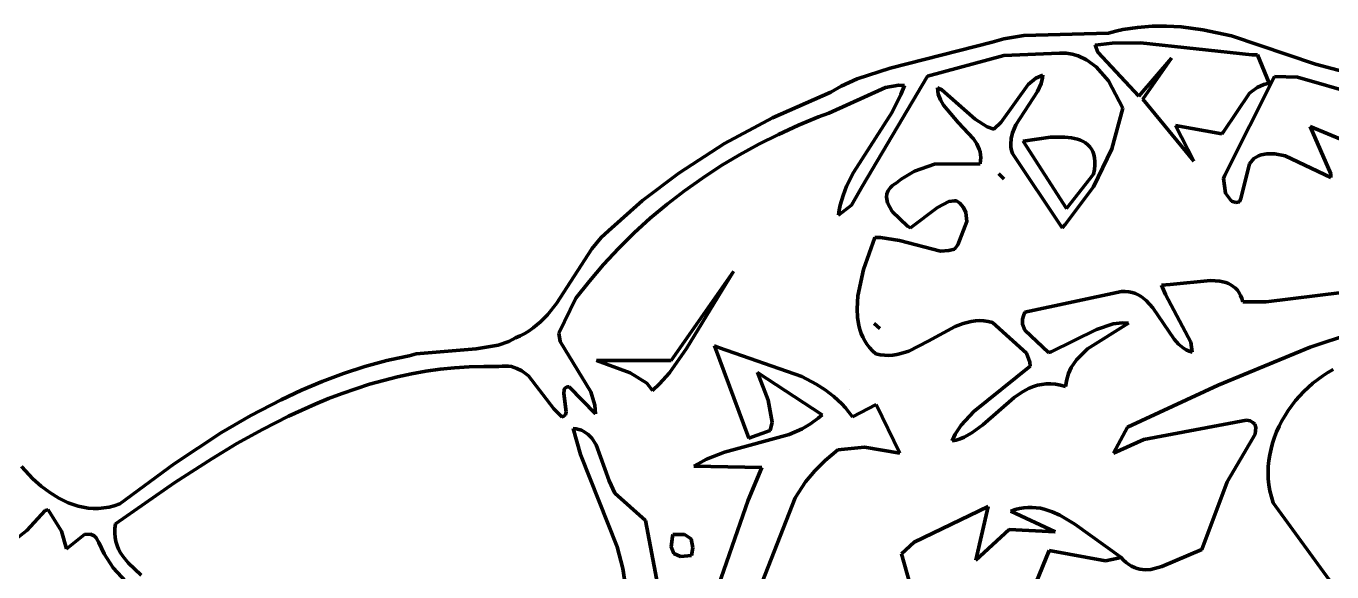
# Model space of a CAD drawing. Header units: millimetres. Extents: x 0 to 10.4, y 0 to 8.2.
# Drawn here: x 3.474 to 4.929, y 5.913 to 6.522 of the extents above; entities that cross this region are included whole.
import ezdxf

# ---------------------------------------------------------------- set-up
doc = ezdxf.new("R2010")
doc.units = ezdxf.units.MM
for name, color, linetype, lineweight in [('color#000000ff', 7, 'CONTINUOUS', 100), ('color#929292ff', 7, 'CONTINUOUS', 100), ('color#ffffffff', 7, 'CONTINUOUS', 100)]:
    doc.layers.add(name, color=color, linetype=linetype, lineweight=lineweight)

msp = doc.modelspace()

# ---------------------------------------------------------------- linework, layer by layer
at = {"layer": 'color#000000ff'}
for p, q in [((4.7046, 6.5191), (4.7127, 6.5202)), ((4.7127, 6.5202), (4.729, 6.5215)), ((4.729, 6.5215), (4.7452, 6.5217)), ((4.7452, 6.5217), (4.7614, 6.5207)), ((4.7614, 6.5207), (4.7856, 6.5176)), ((4.5509, 6.5036), (4.5639, 6.5076)), ((4.5639, 6.5076), (4.586, 6.5111)), ((4.586, 6.5111), (4.6804, 6.5137)), ((4.6804, 6.5137), (4.6885, 6.5159)), ((4.6885, 6.5159), (4.6966, 6.5177)), ((4.6966, 6.5177), (4.7046, 6.5191)), ((4.7856, 6.5176), (4.8177, 6.5107)), ((4.8177, 6.5107), (4.9111, 6.4794)), ((4.4373, 6.4748), (4.5509, 6.5036)), ((4.626, 6.4914), (4.5637, 6.4889)), ((4.6332, 6.4914), (4.626, 6.4914)), ((4.6401, 6.4904), (4.6332, 6.4914)), ((4.6847, 6.5027), (4.6658, 6.5003)), ((4.6658, 6.5003), (4.6685, 6.4926)), ((4.6685, 6.4926), (4.7143, 6.4434)), ((4.716, 6.5031), (4.6847, 6.5027)), ((4.8404, 6.4897), (4.716, 6.5031)), ((4.5637, 6.4889), (4.4786, 6.466)), ((4.6466, 6.4885), (4.6401, 6.4904)), ((4.6558, 6.4842), (4.6466, 6.4885)), ((4.6668, 6.4762), (4.6558, 6.4842)), ((4.7143, 6.4434), (4.7506, 6.4859)), ((4.7506, 6.4859), (4.7187, 6.4402)), ((4.8467, 6.4895), (4.8404, 6.4897)), ((4.8594, 6.458), (4.8467, 6.4895)), ((4.9111, 6.4794), (4.9658, 6.4647)), ((4.3825, 6.4546), (4.4003, 6.4627)), ((4.4003, 6.4627), (4.4373, 6.4748)), ((4.4786, 6.466), (4.406, 6.3428)), ((4.5909, 6.4567), (4.5995, 6.4635)), ((4.5995, 6.4635), (4.6072, 6.4671)), ((4.6068, 6.4639), (4.6053, 6.4576)), ((4.6072, 6.4671), (4.6068, 6.4639)), ((4.6806, 6.4606), (4.6668, 6.4762)), ((4.8655, 6.4656), (4.8101, 6.3555)), ((4.8912, 6.4649), (4.8655, 6.4656)), ((4.9584, 6.4455), (4.8912, 6.4649)), ((4.3061, 6.4195), (4.371, 6.4482)), ((4.4318, 6.4533), (4.3688, 6.4247)), ((4.371, 6.4482), (4.3825, 6.4546)), ((4.4468, 6.4557), (4.4318, 6.4533)), ((4.453, 6.4555), (4.4468, 6.4557)), ((4.4492, 6.4453), (4.453, 6.4555)), ((4.4901, 6.4492), (4.4898, 6.4527)), ((4.4898, 6.4527), (4.4947, 6.4505)), ((4.4908, 6.4458), (4.4901, 6.4492)), ((4.4947, 6.4505), (4.5318, 6.4178)), ((4.5609, 6.4146), (4.5909, 6.4567)), ((4.6015, 6.4486), (4.5772, 6.4115)), ((4.6053, 6.4576), (4.6015, 6.4486)), ((4.6965, 6.4303), (4.6806, 6.4606)), ((4.8377, 6.4469), (4.8461, 6.4533)), ((4.8461, 6.4533), (4.8536, 6.4566)), ((4.8536, 6.4566), (4.8594, 6.458)), ((4.4393, 6.4256), (4.4492, 6.4453)), ((4.4931, 6.4394), (4.4908, 6.4458)), ((4.4964, 6.4334), (4.4931, 6.4394)), ((4.513, 6.4143), (4.4964, 6.4334)), ((4.7187, 6.4402), (4.7756, 6.3711)), ((4.8086, 6.4038), (4.8377, 6.4469)), ((4.2526, 6.3906), (4.3061, 6.4195)), ((4.3574, 6.4204), (4.3348, 6.4111)), ((4.3688, 6.4247), (4.3574, 6.4204)), ((4.3961, 6.3583), (4.4393, 6.4256)), ((4.6841, 6.3848), (4.6965, 6.4303)), ((4.3348, 6.4111), (4.3125, 6.401)), ((4.5301, 6.3959), (4.513, 6.4143)), ((4.5318, 6.4178), (4.5451, 6.4093)), ((4.5451, 6.4093), (4.5527, 6.4069)), ((4.5527, 6.4069), (4.5609, 6.4146)), ((4.5772, 6.4115), (4.5734, 6.4026)), ((4.7756, 6.3711), (4.7552, 6.4108)), ((4.7552, 6.4108), (4.8069, 6.4017)), ((4.8069, 6.4017), (4.8086, 6.4038)), ((4.9281, 6.357), (4.9053, 6.4098)), ((4.9053, 6.4098), (4.9448, 6.3932)), ((4.2015, 6.3577), (4.2526, 6.3906)), ((4.2907, 6.39), (4.2692, 6.3783)), ((4.3125, 6.401), (4.2907, 6.39)), ((4.5337, 6.3903), (4.5301, 6.3959)), ((4.5364, 6.3845), (4.5337, 6.3903)), ((4.5719, 6.3964), (4.5715, 6.3899)), ((4.5715, 6.3899), (4.5718, 6.3866)), ((4.5734, 6.4026), (4.5719, 6.3964)), ((4.5854, 6.3934), (4.6159, 6.3977)), ((4.6336, 6.3185), (4.5854, 6.3934)), ((4.6159, 6.3977), (4.6318, 6.398)), ((4.6318, 6.398), (4.6393, 6.3972)), ((4.6393, 6.3972), (4.6461, 6.3956)), ((4.6461, 6.3956), (4.6493, 6.3944)), ((4.6493, 6.3944), (4.6523, 6.393)), ((4.6523, 6.393), (4.655, 6.3914)), ((4.655, 6.3914), (4.6574, 6.3894)), ((4.6574, 6.3894), (4.6596, 6.3872)), ((4.2692, 6.3783), (4.2483, 6.3657)), ((4.5373, 6.3814), (4.5364, 6.3845)), ((4.5379, 6.3783), (4.5373, 6.3814)), ((4.5381, 6.375), (4.5379, 6.3783)), ((4.5379, 6.3717), (4.5381, 6.375)), ((4.5718, 6.3866), (4.5724, 6.3831)), ((4.5724, 6.3831), (4.5734, 6.3796)), ((4.5734, 6.3796), (4.6287, 6.2966)), ((4.6596, 6.3872), (4.6615, 6.3846)), ((4.6615, 6.3846), (4.663, 6.3817)), ((4.663, 6.3817), (4.6642, 6.3785)), ((4.6636, 6.3425), (4.6841, 6.3848)), ((4.6642, 6.3785), (4.665, 6.3749)), ((4.665, 6.3749), (4.6654, 6.3709)), ((4.8424, 6.3739), (4.8477, 6.3772)), ((4.8477, 6.3772), (4.8508, 6.3781)), ((4.8508, 6.3781), (4.857, 6.3792)), ((4.857, 6.3792), (4.8659, 6.3793)), ((4.8659, 6.3793), (4.8773, 6.3769)), ((4.8773, 6.3769), (4.9282, 6.3527)), ((4.2483, 6.3657), (4.2278, 6.3523)), ((4.4494, 6.351), (4.4644, 6.3601)), ((4.4644, 6.3601), (4.4866, 6.3676)), ((4.4866, 6.3676), (4.5374, 6.3682)), ((4.5374, 6.3682), (4.5379, 6.3717)), ((4.6649, 6.3617), (4.6639, 6.3565)), ((4.6653, 6.3665), (4.6649, 6.3617)), ((4.6654, 6.3709), (4.6653, 6.3665)), ((4.8281, 6.3293), (4.8375, 6.3681)), ((4.8375, 6.3681), (4.8424, 6.3739)), ((4.1612, 6.3271), (4.2015, 6.3577)), ((4.2278, 6.3523), (4.2079, 6.3381)), ((4.3886, 6.3432), (4.3961, 6.3583)), ((4.4414, 6.345), (4.4437, 6.3464)), ((4.4437, 6.3464), (4.4494, 6.351)), ((4.5582, 6.3571), (4.564, 6.3515)), ((4.564, 6.3515), (4.5582, 6.3571)), ((4.6639, 6.3565), (4.6336, 6.3185)), ((4.8101, 6.3555), (4.8087, 6.3519)), ((4.8087, 6.3519), (4.8107, 6.3354)), ((4.9282, 6.3527), (4.9281, 6.357)), ((4.2079, 6.3381), (4.1885, 6.3231)), ((4.3815, 6.3219), (4.3846, 6.3327)), ((4.3846, 6.3327), (4.3886, 6.3432)), ((4.406, 6.3428), (4.394, 6.3221)), ((4.4332, 6.3308), (4.4336, 6.3347)), ((4.4342, 6.3248), (4.4332, 6.3308)), ((4.4336, 6.3347), (4.435, 6.3384)), ((4.435, 6.3384), (4.4376, 6.3419)), ((4.4376, 6.3419), (4.4393, 6.3435)), ((4.4393, 6.3435), (4.4414, 6.345)), ((4.6323, 6.3005), (4.6636, 6.3425)), ((4.8107, 6.3354), (4.8177, 6.3264)), ((4.1231, 6.2936), (4.1612, 6.3271)), ((4.1885, 6.3231), (4.1698, 6.3074)), ((4.394, 6.3221), (4.3795, 6.3108)), ((4.3795, 6.3108), (4.3804, 6.3164)), ((4.3804, 6.3164), (4.3815, 6.3219)), ((4.4394, 6.3148), (4.4342, 6.3248)), ((4.4899, 6.3194), (4.4599, 6.2969)), ((4.5025, 6.3261), (4.4899, 6.3194)), ((4.5087, 6.327), (4.5025, 6.3261)), ((4.5109, 6.3269), (4.5087, 6.327)), ((4.5147, 6.3242), (4.5109, 6.3269)), ((4.5189, 6.3194), (4.5147, 6.3242)), ((4.5214, 6.3139), (4.5189, 6.3194)), ((4.8177, 6.3264), (4.8225, 6.325)), ((4.8225, 6.325), (4.8266, 6.3258)), ((4.8266, 6.3258), (4.8281, 6.3293)), ((4.1698, 6.3074), (4.1518, 6.291)), ((4.4564, 6.2988), (4.4394, 6.3148)), ((4.5125, 6.2778), (4.5224, 6.3039)), ((4.5224, 6.3039), (4.5214, 6.3139)), ((4.1152, 6.2859), (4.1231, 6.2936)), ((4.1518, 6.291), (4.1344, 6.2738)), ((4.4599, 6.2969), (4.4564, 6.2988)), ((4.6287, 6.2966), (4.6323, 6.3005)), ((4.0653, 6.2125), (4.1047, 6.2732)), ((4.1047, 6.2732), (4.1152, 6.2859)), ((4.1344, 6.2738), (4.1177, 6.256)), ((4.4074, 6.2502), (4.4201, 6.2858)), ((4.4201, 6.2858), (4.4262, 6.2861)), ((4.4262, 6.2861), (4.4474, 6.2825)), ((4.4474, 6.2825), (4.4933, 6.2709)), ((4.5027, 6.2714), (4.5089, 6.2729)), ((4.5089, 6.2729), (4.5125, 6.2778)), ((4.4933, 6.2709), (4.5027, 6.2714)), ((4.1177, 6.256), (4.1019, 6.2374)), ((4.1932, 6.1488), (4.2625, 6.2482)), ((4.2625, 6.2482), (4.2101, 6.1622)), ((4.4011, 6.2209), (4.4074, 6.2502)), ((4.1019, 6.2374), (4.0868, 6.2182)), ((4.7492, 6.2335), (4.7396, 6.233)), ((4.7396, 6.233), (4.744, 6.2226)), ((4.7941, 6.2381), (4.7492, 6.2335)), ((4.8047, 6.2373), (4.7941, 6.2381)), ((4.8112, 6.2357), (4.8047, 6.2373)), ((4.8142, 6.2346), (4.8112, 6.2357)), ((4.817, 6.2332), (4.8142, 6.2346)), ((4.8196, 6.2315), (4.817, 6.2332)), ((4.822, 6.2294), (4.8196, 6.2315)), ((4.8242, 6.2271), (4.822, 6.2294)), ((4.0868, 6.2182), (4.0677, 6.1794)), ((4.4002, 6.2064), (4.4011, 6.2209)), ((4.695, 6.2256), (4.5874, 6.2026)), ((4.6992, 6.2256), (4.695, 6.2256)), ((4.7032, 6.2253), (4.6992, 6.2256)), ((4.7069, 6.2245), (4.7032, 6.2253)), ((4.7104, 6.2234), (4.7069, 6.2245)), ((4.7137, 6.2219), (4.7104, 6.2234)), ((4.7168, 6.2201), (4.7137, 6.2219)), ((4.7224, 6.2158), (4.7168, 6.2201)), ((4.7298, 6.2077), (4.7224, 6.2158)), ((4.744, 6.2226), (4.7722, 6.1693)), ((4.8261, 6.2244), (4.8242, 6.2271)), ((4.8277, 6.2214), (4.8261, 6.2244)), ((4.8291, 6.2179), (4.8277, 6.2214)), ((4.8302, 6.2141), (4.8291, 6.2179)), ((4.9407, 6.2246), (4.8562, 6.2143)), ((4.0551, 6.1998), (4.0653, 6.2125)), ((4.4007, 6.1969), (4.4002, 6.2064)), ((4.5874, 6.2026), (4.5856, 6.1988)), ((4.7535, 6.1726), (4.7298, 6.2077)), ((4.8562, 6.2143), (4.8302, 6.2141)), ((4.0391, 6.1852), (4.0475, 6.1921)), ((4.0475, 6.1921), (4.0551, 6.1998)), ((4.4022, 6.1878), (4.4007, 6.1969)), ((4.4034, 6.1834), (4.4022, 6.1878)), ((4.4194, 6.19), (4.4257, 6.1845)), ((4.4257, 6.1845), (4.4194, 6.19)), ((4.5097, 6.1867), (4.4796, 6.1703)), ((4.5185, 6.1901), (4.5097, 6.1867)), ((4.523, 6.1914), (4.5185, 6.1901)), ((4.5275, 6.1924), (4.523, 6.1914)), ((4.5321, 6.193), (4.5275, 6.1924)), ((4.5367, 6.1933), (4.5321, 6.193)), ((4.5415, 6.1931), (4.5367, 6.1933)), ((4.5463, 6.1925), (4.5415, 6.1931)), ((4.5512, 6.1914), (4.5463, 6.1925)), ((4.589, 6.1572), (4.5512, 6.1914)), ((4.5856, 6.1988), (4.5847, 6.195)), ((4.5847, 6.195), (4.5848, 6.1895)), ((4.5848, 6.1895), (4.5873, 6.1825)), ((4.7026, 6.1903), (4.6571, 6.1617)), ((4.667, 6.1834), (4.6857, 6.1896)), ((4.6857, 6.1896), (4.6957, 6.1907)), ((4.6957, 6.1907), (4.7026, 6.1903)), ((4.012, 6.1702), (4.0195, 6.1742)), ((4.0195, 6.1742), (4.0248, 6.1765)), ((4.0248, 6.1765), (4.0298, 6.1791)), ((4.0298, 6.1791), (4.0346, 6.182)), ((4.0346, 6.182), (4.0391, 6.1852)), ((4.0677, 6.1794), (4.0692, 6.1702)), ((4.4049, 6.1791), (4.4034, 6.1834)), ((4.4067, 6.1749), (4.4049, 6.1791)), ((4.4088, 6.1709), (4.4067, 6.1749)), ((4.4113, 6.167), (4.4088, 6.1709)), ((4.5873, 6.1825), (4.6136, 6.1579)), ((4.6167, 6.1586), (4.667, 6.1834)), ((4.7584, 6.1672), (4.7535, 6.1726)), ((4.9054, 6.1638), (4.9523, 6.1792)), ((3.9009, 6.1541), (3.909, 6.1564)), ((3.909, 6.1564), (3.9758, 6.1618)), ((3.9758, 6.1618), (4.0003, 6.166)), ((4.0003, 6.166), (4.012, 6.1702)), ((4.0692, 6.1702), (4.1035, 6.114)), ((4.2101, 6.1622), (4.1912, 6.1351)), ((4.4142, 6.1632), (4.4113, 6.167)), ((4.4174, 6.1597), (4.4142, 6.1632)), ((4.4211, 6.1563), (4.4174, 6.1597)), ((4.4259, 6.1553), (4.4211, 6.1563)), ((4.4491, 6.1565), (4.4446, 6.1555)), ((4.458, 6.1594), (4.4491, 6.1565)), ((4.4796, 6.1703), (4.458, 6.1594)), ((4.5927, 6.1469), (4.589, 6.1572)), ((4.6136, 6.1579), (4.6167, 6.1586)), ((4.6571, 6.1617), (4.6448, 6.1495)), ((4.764, 6.1627), (4.7584, 6.1672)), ((4.767, 6.1608), (4.764, 6.1627)), ((4.7702, 6.1593), (4.767, 6.1608)), ((4.7737, 6.158), (4.7702, 6.1593)), ((4.7722, 6.1693), (4.7737, 6.158)), ((4.8026, 6.1214), (4.9054, 6.1638)), ((3.8277, 6.1343), (3.8517, 6.142)), ((3.8517, 6.142), (3.8761, 6.1487)), ((3.8761, 6.1487), (3.8884, 6.1515)), ((3.8884, 6.1515), (3.9009, 6.1541)), ((3.968, 6.1419), (3.9517, 6.1408)), ((3.9844, 6.1423), (3.968, 6.1419)), ((4.0009, 6.1421), (3.9844, 6.1423)), ((4.0047, 6.1426), (4.0009, 6.1421)), ((4.0083, 6.1427), (4.0047, 6.1426)), ((4.0117, 6.1425), (4.0083, 6.1427)), ((4.015, 6.142), (4.0117, 6.1425)), ((4.021, 6.1401), (4.015, 6.142)), ((4.1474, 6.1352), (4.1098, 6.1488)), ((4.1098, 6.1488), (4.1932, 6.1488)), ((4.4307, 6.1547), (4.4259, 6.1553)), ((4.4354, 6.1545), (4.4307, 6.1547)), ((4.44, 6.1548), (4.4354, 6.1545)), ((4.4446, 6.1555), (4.44, 6.1548)), ((4.5304, 6.0921), (4.5932, 6.1424)), ((4.5932, 6.1424), (4.5927, 6.1469)), ((4.6448, 6.1495), (4.639, 6.1409)), ((3.8042, 6.1255), (3.8277, 6.1343)), ((3.8879, 6.1306), (3.8723, 6.1267)), ((3.9036, 6.134), (3.8879, 6.1306)), ((3.9195, 6.1368), (3.9036, 6.134)), ((3.9355, 6.1391), (3.9195, 6.1368)), ((3.9517, 6.1408), (3.9355, 6.1391)), ((4.0265, 6.1373), (4.021, 6.1401)), ((4.0339, 6.1316), (4.0265, 6.1373)), ((4.0623, 6.0949), (4.0339, 6.1316)), ((4.166, 6.1235), (4.1474, 6.1352)), ((4.1912, 6.1351), (4.1802, 6.123)), ((4.6339, 6.1276), (4.6325, 6.1199)), ((4.636, 6.1345), (4.6339, 6.1276)), ((4.639, 6.1409), (4.636, 6.1345)), ((4.9137, 6.1277), (4.9083, 6.1235)), ((4.9192, 6.1317), (4.9137, 6.1277)), ((4.9249, 6.1355), (4.9192, 6.1317)), ((4.9307, 6.139), (4.9249, 6.1355)), ((3.7582, 6.105), (3.781, 6.1157)), ((3.781, 6.1157), (3.8042, 6.1255)), ((3.8415, 6.1174), (3.8262, 6.1121)), ((3.8568, 6.1223), (3.8415, 6.1174)), ((3.8723, 6.1267), (3.8568, 6.1223)), ((4.0737, 6.116), (4.0733, 6.1121)), ((4.0747, 6.1179), (4.0737, 6.116)), ((4.0765, 6.1191), (4.0747, 6.1179)), ((4.0777, 6.1195), (4.0765, 6.1191)), ((4.0792, 6.1196), (4.0777, 6.1195)), ((4.1087, 6.0895), (4.0792, 6.1196)), ((4.1035, 6.114), (4.1079, 6.0991)), ((4.1722, 6.1155), (4.166, 6.1235)), ((4.1802, 6.123), (4.1722, 6.1155)), ((4.5836, 6.1133), (4.5754, 6.1076)), ((4.5879, 6.1157), (4.5836, 6.1133)), ((4.5922, 6.1179), (4.5879, 6.1157)), ((4.5967, 6.1197), (4.5922, 6.1179)), ((4.6013, 6.1212), (4.5967, 6.1197)), ((4.6061, 6.1222), (4.6013, 6.1212)), ((4.611, 6.1228), (4.6061, 6.1222)), ((4.6161, 6.1229), (4.611, 6.1228)), ((4.6214, 6.1225), (4.6161, 6.1229)), ((4.6269, 6.1215), (4.6214, 6.1225)), ((4.6325, 6.1199), (4.6269, 6.1215)), ((4.7015, 6.0747), (4.8026, 6.1214)), ((4.8982, 6.1142), (4.8935, 6.1092)), ((4.9032, 6.1189), (4.8982, 6.1142)), ((4.9083, 6.1235), (4.9032, 6.1189)), ((3.7247, 6.0876), (3.7582, 6.105)), ((3.7962, 6.1002), (3.7814, 6.0936)), ((3.8112, 6.1063), (3.7962, 6.1002)), ((3.8262, 6.1121), (3.8112, 6.1063)), ((4.0733, 6.1121), (4.0761, 6.0915)), ((4.1079, 6.0991), (4.1087, 6.0895)), ((4.5754, 6.1076), (4.5403, 6.0771)), ((4.8848, 6.0987), (4.8808, 6.0931)), ((4.889, 6.1041), (4.8848, 6.0987)), ((4.8935, 6.1092), (4.889, 6.1041)), ((3.692, 6.0685), (3.7247, 6.0876)), ((3.7667, 6.0868), (3.7521, 6.0795)), ((3.7814, 6.0936), (3.7667, 6.0868)), ((4.0711, 6.0859), (4.0623, 6.0949)), ((4.0735, 6.0867), (4.0711, 6.0859)), ((4.0751, 6.0882), (4.0735, 6.0867)), ((4.0761, 6.0915), (4.0751, 6.0882)), ((4.5164, 6.0769), (4.5304, 6.0921)), ((4.8772, 6.0874), (4.8738, 6.0816)), ((4.8808, 6.0931), (4.8772, 6.0874)), ((3.7376, 6.072), (3.7091, 6.0562)), ((3.7521, 6.0795), (3.7376, 6.072)), ((4.5097, 6.0666), (4.5164, 6.0769)), ((4.5403, 6.0771), (4.5282, 6.0682)), ((4.686, 6.0457), (4.7015, 6.0747)), ((4.8344, 6.0825), (4.72, 6.0608)), ((4.8384, 6.0814), (4.8344, 6.0825)), ((4.8414, 6.0799), (4.8384, 6.0814)), ((4.8434, 6.0778), (4.8414, 6.0799)), ((4.8448, 6.0742), (4.8434, 6.0778)), ((4.8439, 6.0667), (4.8448, 6.0742)), ((4.8679, 6.0694), (4.8654, 6.0632)), ((4.8707, 6.0756), (4.8679, 6.0694)), ((4.8738, 6.0816), (4.8707, 6.0756)), ((3.6392, 6.0338), (3.692, 6.0685)), ((3.7091, 6.0562), (3.6811, 6.0394)), ((4.5061, 6.0591), (4.5097, 6.0666)), ((4.5108, 6.0602), (4.5061, 6.0591)), ((4.5153, 6.0617), (4.5108, 6.0602)), ((4.5197, 6.0635), (4.5153, 6.0617)), ((4.5282, 6.0682), (4.5197, 6.0635)), ((4.72, 6.0608), (4.686, 6.0457)), ((4.8314, 6.045), (4.8439, 6.0667)), ((4.8633, 6.0568), (4.8616, 6.0503)), ((4.8654, 6.0632), (4.8633, 6.0568)), ((4.8128, 6.0137), (4.8314, 6.045)), ((4.8602, 6.0438), (4.8592, 6.0372)), ((4.8616, 6.0503), (4.8602, 6.0438)), ((3.469, 6.0305), (3.4815, 6.017)), ((3.5784, 5.989), (3.6392, 6.0338)), ((3.6811, 6.0394), (3.6399, 6.0128)), ((4.8586, 6.0305), (4.8584, 6.0238)), ((4.8592, 6.0372), (4.8586, 6.0305)), ((3.4815, 6.017), (3.4907, 6.0088)), ((3.6399, 6.0128), (3.5737, 5.9666)), ((4.7845, 5.9383), (4.8128, 6.0137)), ((4.8584, 6.0238), (4.8586, 6.017)), ((4.8586, 6.017), (4.8593, 6.0103)), ((3.4907, 6.0088), (3.5004, 6.0015)), ((3.5004, 6.0015), (3.5105, 5.9953)), ((4.8593, 6.0103), (4.8604, 6.0035)), ((4.8604, 6.0035), (4.862, 5.9967)), ((4.862, 5.9967), (4.864, 5.99)), ((3.4985, 5.9825), (3.4952, 5.9815)), ((3.5135, 5.9587), (3.4985, 5.9825)), ((3.5105, 5.9953), (3.5158, 5.9926)), ((3.5158, 5.9926), (3.5211, 5.9902)), ((3.5211, 5.9902), (3.5265, 5.9882)), ((3.5265, 5.9882), (3.532, 5.9865)), ((3.532, 5.9865), (3.5376, 5.9853)), ((3.5376, 5.9853), (3.5433, 5.9844)), ((3.5433, 5.9844), (3.549, 5.984)), ((3.549, 5.984), (3.5548, 5.984)), ((3.5548, 5.984), (3.5606, 5.9845)), ((3.5606, 5.9845), (3.5665, 5.9855)), ((3.5665, 5.9855), (3.5724, 5.9869)), ((3.5724, 5.9869), (3.5784, 5.989)), ((4.864, 5.99), (4.9327, 5.8959)), ((3.4952, 5.9815), (3.4748, 5.9594)), ((3.4748, 5.9594), (3.4631, 5.9502)), ((3.5192, 5.939), (3.5135, 5.9587)), ((3.5392, 5.9548), (3.5192, 5.939)), ((3.546, 5.9552), (3.5392, 5.9548)), ((3.5498, 5.9534), (3.546, 5.9552)), ((3.5521, 5.9511), (3.5498, 5.9534)), ((3.573, 5.9614), (3.5728, 5.9564)), ((3.5728, 5.9564), (3.5732, 5.9516)), ((3.5737, 5.9666), (3.573, 5.9614)), ((3.5541, 5.9479), (3.5521, 5.9511)), ((3.555, 5.946), (3.5541, 5.9479)), ((3.5611, 5.9332), (3.555, 5.946)), ((3.5732, 5.9516), (3.5741, 5.947)), ((3.5741, 5.947), (3.5754, 5.9427)), ((3.5754, 5.9427), (3.5772, 5.9385)), ((3.5772, 5.9385), (3.5794, 5.9345)), ((4.7399, 5.919), (4.7845, 5.9383)), ((3.5712, 5.9178), (3.5611, 5.9332)), ((3.5794, 5.9345), (3.582, 5.9306)), ((3.582, 5.9306), (3.588, 5.9233)), ((4.5921, 5.8824), (4.6143, 5.9369)), ((4.6143, 5.9369), (4.6772, 5.9255)), ((4.6772, 5.9255), (4.6914, 5.9284)), ((4.6914, 5.9284), (4.6942, 5.9295)), ((4.6942, 5.9295), (4.6972, 5.9264)), ((4.6972, 5.9264), (4.7002, 5.9238)), ((4.7002, 5.9238), (4.7032, 5.9215)), ((3.5897, 5.8975), (3.5712, 5.9178)), ((3.588, 5.9233), (3.6025, 5.9096)), ((4.7032, 5.9215), (4.7062, 5.9197)), ((4.7062, 5.9197), (4.7093, 5.9182)), ((4.7093, 5.9182), (4.7123, 5.9171)), ((4.7123, 5.9171), (4.7153, 5.9163)), ((4.7153, 5.9163), (4.7214, 5.9156)), ((4.7214, 5.9156), (4.7276, 5.9159)), ((4.7276, 5.9159), (4.7399, 5.919))]:
    msp.add_line(p, q, dxfattribs=at)
at = {"layer": 'color#929292ff'}
for p, q in [((4.5582, 6.3571), (4.564, 6.3515)), ((4.564, 6.3515), (4.5582, 6.3571)), ((4.4194, 6.19), (4.4257, 6.1845)), ((4.4257, 6.1845), (4.4194, 6.19)), ((4.2412, 6.1651), (4.2468, 6.163)), ((4.2797, 6.0622), (4.2412, 6.1651)), ((4.2468, 6.163), (4.3387, 6.1309)), ((4.3612, 6.0883), (4.2894, 6.1354)), ((4.2894, 6.1354), (4.3011, 6.1048)), ((4.3387, 6.1309), (4.3546, 6.1225)), ((4.3546, 6.1225), (4.3647, 6.116)), ((4.3647, 6.116), (4.3742, 6.1087)), ((4.3922, 6.116), (4.3922, 6.116)), ((4.3011, 6.1048), (4.3056, 6.0801)), ((4.3742, 6.1087), (4.3831, 6.1004)), ((4.3831, 6.1004), (4.3872, 6.0959)), ((4.395, 6.086), (4.4215, 6.0998)), ((4.4215, 6.0998), (4.4479, 6.0454)), ((4.3483, 6.0782), (4.357, 6.0847)), ((4.357, 6.0847), (4.3612, 6.0883)), ((4.3872, 6.0959), (4.3912, 6.0911)), ((4.3912, 6.0911), (4.395, 6.086)), ((4.0921, 6.0439), (4.0839, 6.0732)), ((4.0839, 6.0732), (4.0872, 6.0728)), ((4.0872, 6.0728), (4.0903, 6.072)), ((4.0903, 6.072), (4.0932, 6.071)), ((4.0932, 6.071), (4.0958, 6.0697)), ((4.0958, 6.0697), (4.1006, 6.0664)), ((4.3035, 6.0709), (4.2797, 6.0622)), ((4.3056, 6.0801), (4.3035, 6.0709)), ((4.3246, 6.0663), (4.3391, 6.0728)), ((4.3391, 6.0728), (4.3483, 6.0782)), ((4.1006, 6.0664), (4.1046, 6.0623)), ((4.1046, 6.0623), (4.1096, 6.0548)), ((4.1096, 6.0548), (4.1239, 6.0147)), ((4.2525, 6.0465), (4.3246, 6.0663)), ((4.133, 5.941), (4.0921, 6.0439)), ((4.2326, 6.0388), (4.2525, 6.0465)), ((4.3788, 6.0493), (4.3647, 6.0373)), ((4.4087, 6.0522), (4.3788, 6.0493)), ((4.4479, 6.0454), (4.4087, 6.0522)), ((4.2184, 6.0309), (4.223, 6.0338)), ((4.294, 6.0296), (4.2184, 6.0309)), ((4.223, 6.0338), (4.2326, 6.0388)), ((4.2788, 5.9931), (4.294, 6.0296)), ((4.3531, 6.0259), (4.3429, 6.0136)), ((4.3647, 6.0373), (4.3531, 6.0259)), ((4.1239, 6.0147), (4.1302, 6.0009)), ((4.3429, 6.0136), (4.3314, 5.9959)), ((4.1302, 6.0009), (4.1645, 5.9705)), ((4.2398, 5.8808), (4.2788, 5.9931)), ((4.3314, 5.9959), (4.2946, 5.9018)), ((4.4638, 5.9464), (4.5464, 5.9862)), ((4.5464, 5.9862), (4.5325, 5.9264)), ((4.5715, 5.981), (4.5764, 5.9827)), ((4.5764, 5.9827), (4.5812, 5.9839)), ((4.5812, 5.9839), (4.586, 5.9847)), ((4.586, 5.9847), (4.5907, 5.9851)), ((4.5907, 5.9851), (4.5954, 5.9851)), ((4.5954, 5.9851), (4.5999, 5.9847)), ((4.5999, 5.9847), (4.6045, 5.9841)), ((4.6045, 5.9841), (4.6089, 5.9831)), ((4.6089, 5.9831), (4.6177, 5.9802)), ((4.1645, 5.9705), (4.1844, 5.8643)), ((4.6211, 5.958), (4.5715, 5.981)), ((4.6177, 5.9802), (4.6263, 5.9764)), ((4.6263, 5.9764), (4.643, 5.9665)), ((4.1929, 5.9412), (4.1944, 5.9527)), ((4.1944, 5.9527), (4.195, 5.9547)), ((4.195, 5.9547), (4.2079, 5.9548)), ((4.2079, 5.9548), (4.2153, 5.9499)), ((4.5325, 5.9264), (4.5698, 5.9606)), ((4.5698, 5.9606), (4.6211, 5.958)), ((4.643, 5.9665), (4.6942, 5.9295)), ((4.1391, 5.9171), (4.133, 5.941)), ((4.1959, 5.9338), (4.1929, 5.9412)), ((4.2153, 5.9499), (4.2172, 5.94)), ((4.2172, 5.94), (4.2156, 5.9313)), ((4.4499, 5.9333), (4.4638, 5.9464)), ((4.2035, 5.9305), (4.1959, 5.9338)), ((4.2156, 5.9313), (4.2035, 5.9305)), ((4.4747, 5.8448), (4.4499, 5.9333)), ((4.6143, 5.9369), (4.5921, 5.8824)), ((4.6772, 5.9255), (4.6143, 5.9369)), ((4.6914, 5.9284), (4.6772, 5.9255)), ((4.6942, 5.9295), (4.6914, 5.9284)), ((4.1411, 5.9048), (4.1391, 5.9171))]:
    msp.add_line(p, q, dxfattribs=at)
at = {"layer": 'color#ffffffff'}
for p, q in [((4.7127, 6.5202), (4.7046, 6.5191)), ((4.729, 6.5215), (4.7127, 6.5202)), ((4.7452, 6.5217), (4.729, 6.5215)), ((4.7614, 6.5207), (4.7452, 6.5217)), ((4.7856, 6.5176), (4.7614, 6.5207)), ((4.5639, 6.5076), (4.5509, 6.5036)), ((4.586, 6.5111), (4.5639, 6.5076)), ((4.6804, 6.5137), (4.586, 6.5111)), ((4.6885, 6.5159), (4.6804, 6.5137)), ((4.6966, 6.5177), (4.6885, 6.5159)), ((4.7046, 6.5191), (4.6966, 6.5177)), ((4.8177, 6.5107), (4.7856, 6.5176)), ((4.9111, 6.4794), (4.8177, 6.5107)), ((4.5509, 6.5036), (4.4373, 6.4748)), ((4.5637, 6.4889), (4.626, 6.4914)), ((4.626, 6.4914), (4.6332, 6.4914)), ((4.6332, 6.4914), (4.6401, 6.4904)), ((4.6658, 6.5003), (4.6847, 6.5027)), ((4.6685, 6.4926), (4.6658, 6.5003)), ((4.7143, 6.4434), (4.6685, 6.4926)), ((4.6847, 6.5027), (4.716, 6.5031)), ((4.716, 6.5031), (4.8404, 6.4897)), ((4.4786, 6.466), (4.5637, 6.4889)), ((4.6401, 6.4904), (4.6466, 6.4885)), ((4.6466, 6.4885), (4.6558, 6.4842)), ((4.6558, 6.4842), (4.6668, 6.4762)), ((4.7506, 6.4859), (4.7143, 6.4434)), ((4.7187, 6.4402), (4.7506, 6.4859)), ((4.8404, 6.4897), (4.8467, 6.4895)), ((4.8467, 6.4895), (4.8594, 6.458)), ((4.9658, 6.4647), (4.9111, 6.4794)), ((4.4003, 6.4627), (4.3825, 6.4546)), ((4.4373, 6.4748), (4.4003, 6.4627)), ((4.406, 6.3428), (4.4786, 6.466)), ((4.5995, 6.4635), (4.5909, 6.4567)), ((4.6072, 6.4671), (4.5995, 6.4635)), ((4.6053, 6.4576), (4.6068, 6.4639)), ((4.6068, 6.4639), (4.6072, 6.4671)), ((4.6668, 6.4762), (4.6806, 6.4606)), ((4.8101, 6.3555), (4.8655, 6.4656)), ((4.8655, 6.4656), (4.8912, 6.4649)), ((4.8912, 6.4649), (4.9584, 6.4455)), ((4.371, 6.4482), (4.3061, 6.4195)), ((4.3688, 6.4247), (4.4318, 6.4533)), ((4.3825, 6.4546), (4.371, 6.4482)), ((4.4318, 6.4533), (4.4468, 6.4557)), ((4.4468, 6.4557), (4.453, 6.4555)), ((4.453, 6.4555), (4.4492, 6.4453)), ((4.4947, 6.4505), (4.4898, 6.4527)), ((4.4898, 6.4527), (4.4901, 6.4492)), ((4.4901, 6.4492), (4.4908, 6.4458)), ((4.5318, 6.4178), (4.4947, 6.4505)), ((4.5909, 6.4567), (4.5609, 6.4146)), ((4.5772, 6.4115), (4.6015, 6.4486)), ((4.6015, 6.4486), (4.6053, 6.4576)), ((4.6806, 6.4606), (4.6965, 6.4303)), ((4.8461, 6.4533), (4.8377, 6.4469)), ((4.8536, 6.4566), (4.8461, 6.4533)), ((4.8594, 6.458), (4.8536, 6.4566)), ((4.4492, 6.4453), (4.4393, 6.4256)), ((4.4908, 6.4458), (4.4931, 6.4394)), ((4.4931, 6.4394), (4.4964, 6.4334)), ((4.4964, 6.4334), (4.513, 6.4143)), ((4.7756, 6.3711), (4.7187, 6.4402)), ((4.8377, 6.4469), (4.8086, 6.4038)), ((4.3061, 6.4195), (4.2526, 6.3906)), ((4.3348, 6.4111), (4.3574, 6.4204)), ((4.3574, 6.4204), (4.3688, 6.4247)), ((4.4393, 6.4256), (4.3961, 6.3583)), ((4.6965, 6.4303), (4.6841, 6.3848)), ((4.3125, 6.401), (4.3348, 6.4111)), ((4.513, 6.4143), (4.5301, 6.3959)), ((4.5451, 6.4093), (4.5318, 6.4178)), ((4.5527, 6.4069), (4.5451, 6.4093)), ((4.5609, 6.4146), (4.5527, 6.4069)), ((4.5734, 6.4026), (4.5772, 6.4115)), ((4.8069, 6.4017), (4.7552, 6.4108)), ((4.7552, 6.4108), (4.7756, 6.3711)), ((4.8086, 6.4038), (4.8069, 6.4017)), ((4.9448, 6.3932), (4.9053, 6.4098)), ((4.9053, 6.4098), (4.9281, 6.357)), ((4.2526, 6.3906), (4.2015, 6.3577)), ((4.2692, 6.3783), (4.2907, 6.39)), ((4.2907, 6.39), (4.3125, 6.401)), ((4.5301, 6.3959), (4.5337, 6.3903)), ((4.5337, 6.3903), (4.5364, 6.3845)), ((4.5715, 6.3899), (4.5719, 6.3964)), ((4.5718, 6.3866), (4.5715, 6.3899)), ((4.5719, 6.3964), (4.5734, 6.4026)), ((4.6159, 6.3977), (4.5854, 6.3934)), ((4.5854, 6.3934), (4.6336, 6.3185)), ((4.6318, 6.398), (4.6159, 6.3977)), ((4.6393, 6.3972), (4.6318, 6.398)), ((4.6461, 6.3956), (4.6393, 6.3972)), ((4.6493, 6.3944), (4.6461, 6.3956)), ((4.6523, 6.393), (4.6493, 6.3944)), ((4.655, 6.3914), (4.6523, 6.393)), ((4.6574, 6.3894), (4.655, 6.3914)), ((4.6596, 6.3872), (4.6574, 6.3894)), ((4.2483, 6.3657), (4.2692, 6.3783)), ((4.5364, 6.3845), (4.5373, 6.3814)), ((4.5373, 6.3814), (4.5379, 6.3783)), ((4.5379, 6.3783), (4.5381, 6.375)), ((4.5381, 6.375), (4.5379, 6.3717)), ((4.5724, 6.3831), (4.5718, 6.3866)), ((4.5734, 6.3796), (4.5724, 6.3831)), ((4.6287, 6.2966), (4.5734, 6.3796)), ((4.6615, 6.3846), (4.6596, 6.3872)), ((4.663, 6.3817), (4.6615, 6.3846)), ((4.6642, 6.3785), (4.663, 6.3817)), ((4.6841, 6.3848), (4.6636, 6.3425)), ((4.665, 6.3749), (4.6642, 6.3785)), ((4.6654, 6.3709), (4.665, 6.3749)), ((4.8477, 6.3772), (4.8424, 6.3739)), ((4.8508, 6.3781), (4.8477, 6.3772)), ((4.857, 6.3792), (4.8508, 6.3781)), ((4.8659, 6.3793), (4.857, 6.3792)), ((4.8773, 6.3769), (4.8659, 6.3793)), ((4.9282, 6.3527), (4.8773, 6.3769)), ((4.2278, 6.3523), (4.2483, 6.3657)), ((4.4644, 6.3601), (4.4494, 6.351)), ((4.4866, 6.3676), (4.4644, 6.3601)), ((4.5374, 6.3682), (4.4866, 6.3676)), ((4.5379, 6.3717), (4.5374, 6.3682)), ((4.6639, 6.3565), (4.6649, 6.3617)), ((4.6649, 6.3617), (4.6653, 6.3665)), ((4.6653, 6.3665), (4.6654, 6.3709)), ((4.8375, 6.3681), (4.8281, 6.3293)), ((4.8424, 6.3739), (4.8375, 6.3681)), ((4.2015, 6.3577), (4.1612, 6.3271)), ((4.2079, 6.3381), (4.2278, 6.3523)), ((4.3961, 6.3583), (4.3886, 6.3432)), ((4.4437, 6.3464), (4.4414, 6.345)), ((4.4494, 6.351), (4.4437, 6.3464)), ((4.6336, 6.3185), (4.6639, 6.3565)), ((4.8087, 6.3519), (4.8101, 6.3555)), ((4.8107, 6.3354), (4.8087, 6.3519)), ((4.9281, 6.357), (4.9282, 6.3527)), ((4.1885, 6.3231), (4.2079, 6.3381)), ((4.3846, 6.3327), (4.3815, 6.3219)), ((4.3886, 6.3432), (4.3846, 6.3327)), ((4.394, 6.3221), (4.406, 6.3428)), ((4.4336, 6.3347), (4.4332, 6.3308)), ((4.4332, 6.3308), (4.4342, 6.3248)), ((4.435, 6.3384), (4.4336, 6.3347)), ((4.4376, 6.3419), (4.435, 6.3384)), ((4.4393, 6.3435), (4.4376, 6.3419)), ((4.4414, 6.345), (4.4393, 6.3435)), ((4.6636, 6.3425), (4.6323, 6.3005)), ((4.8177, 6.3264), (4.8107, 6.3354)), ((4.1612, 6.3271), (4.1231, 6.2936)), ((4.1698, 6.3074), (4.1885, 6.3231)), ((4.3795, 6.3108), (4.394, 6.3221)), ((4.3804, 6.3164), (4.3795, 6.3108)), ((4.3815, 6.3219), (4.3804, 6.3164)), ((4.4342, 6.3248), (4.4394, 6.3148)), ((4.4599, 6.2969), (4.4899, 6.3194)), ((4.4899, 6.3194), (4.5025, 6.3261)), ((4.5025, 6.3261), (4.5087, 6.327)), ((4.5087, 6.327), (4.5109, 6.3269)), ((4.5109, 6.3269), (4.5147, 6.3242)), ((4.5147, 6.3242), (4.5189, 6.3194)), ((4.5189, 6.3194), (4.5214, 6.3139)), ((4.8225, 6.325), (4.8177, 6.3264)), ((4.8266, 6.3258), (4.8225, 6.325)), ((4.8281, 6.3293), (4.8266, 6.3258)), ((4.1518, 6.291), (4.1698, 6.3074)), ((4.4394, 6.3148), (4.4564, 6.2988)), ((4.5224, 6.3039), (4.5125, 6.2778)), ((4.5214, 6.3139), (4.5224, 6.3039)), ((4.1231, 6.2936), (4.1152, 6.2859)), ((4.1344, 6.2738), (4.1518, 6.291)), ((4.4564, 6.2988), (4.4599, 6.2969)), ((4.6323, 6.3005), (4.6287, 6.2966)), ((4.1047, 6.2732), (4.0653, 6.2125)), ((4.1152, 6.2859), (4.1047, 6.2732)), ((4.1177, 6.256), (4.1344, 6.2738)), ((4.4201, 6.2858), (4.4074, 6.2502)), ((4.4262, 6.2861), (4.4201, 6.2858)), ((4.4474, 6.2825), (4.4262, 6.2861)), ((4.4933, 6.2709), (4.4474, 6.2825)), ((4.5089, 6.2729), (4.5027, 6.2714)), ((4.5125, 6.2778), (4.5089, 6.2729)), ((4.5027, 6.2714), (4.4933, 6.2709)), ((4.1019, 6.2374), (4.1177, 6.256)), ((4.2625, 6.2482), (4.1932, 6.1488)), ((4.2101, 6.1622), (4.2625, 6.2482)), ((4.4074, 6.2502), (4.4011, 6.2209)), ((4.0868, 6.2182), (4.1019, 6.2374)), ((4.7396, 6.233), (4.7492, 6.2335)), ((4.744, 6.2226), (4.7396, 6.233)), ((4.7492, 6.2335), (4.7941, 6.2381)), ((4.7941, 6.2381), (4.8047, 6.2373)), ((4.8047, 6.2373), (4.8112, 6.2357)), ((4.8112, 6.2357), (4.8142, 6.2346)), ((4.8142, 6.2346), (4.817, 6.2332)), ((4.817, 6.2332), (4.8196, 6.2315)), ((4.8196, 6.2315), (4.822, 6.2294)), ((4.822, 6.2294), (4.8242, 6.2271)), ((4.0677, 6.1794), (4.0868, 6.2182)), ((4.4011, 6.2209), (4.4002, 6.2064)), ((4.5874, 6.2026), (4.695, 6.2256)), ((4.695, 6.2256), (4.6992, 6.2256)), ((4.6992, 6.2256), (4.7032, 6.2253)), ((4.7032, 6.2253), (4.7069, 6.2245)), ((4.7069, 6.2245), (4.7104, 6.2234)), ((4.7104, 6.2234), (4.7137, 6.2219)), ((4.7137, 6.2219), (4.7168, 6.2201)), ((4.7168, 6.2201), (4.7224, 6.2158)), ((4.7224, 6.2158), (4.7298, 6.2077)), ((4.7722, 6.1693), (4.744, 6.2226)), ((4.8242, 6.2271), (4.8261, 6.2244)), ((4.8261, 6.2244), (4.8277, 6.2214)), ((4.8277, 6.2214), (4.8291, 6.2179)), ((4.8291, 6.2179), (4.8302, 6.2141)), ((4.8562, 6.2143), (4.9407, 6.2246)), ((4.0653, 6.2125), (4.0551, 6.1998)), ((4.4002, 6.2064), (4.4007, 6.1969)), ((4.5856, 6.1988), (4.5874, 6.2026)), ((4.7298, 6.2077), (4.7535, 6.1726)), ((4.8302, 6.2141), (4.8562, 6.2143)), ((4.0475, 6.1921), (4.0391, 6.1852)), ((4.0551, 6.1998), (4.0475, 6.1921)), ((4.4007, 6.1969), (4.4022, 6.1878)), ((4.4022, 6.1878), (4.4034, 6.1834)), ((4.4796, 6.1703), (4.5097, 6.1867)), ((4.5097, 6.1867), (4.5185, 6.1901)), ((4.5185, 6.1901), (4.523, 6.1914)), ((4.523, 6.1914), (4.5275, 6.1924)), ((4.5275, 6.1924), (4.5321, 6.193)), ((4.5321, 6.193), (4.5367, 6.1933)), ((4.5367, 6.1933), (4.5415, 6.1931)), ((4.5415, 6.1931), (4.5463, 6.1925)), ((4.5463, 6.1925), (4.5512, 6.1914)), ((4.5512, 6.1914), (4.589, 6.1572)), ((4.5847, 6.195), (4.5856, 6.1988)), ((4.5848, 6.1895), (4.5847, 6.195)), ((4.5873, 6.1825), (4.5848, 6.1895)), ((4.6571, 6.1617), (4.7026, 6.1903)), ((4.6857, 6.1896), (4.667, 6.1834)), ((4.6957, 6.1907), (4.6857, 6.1896)), ((4.7026, 6.1903), (4.6957, 6.1907)), ((4.0195, 6.1742), (4.012, 6.1702)), ((4.0248, 6.1765), (4.0195, 6.1742)), ((4.0298, 6.1791), (4.0248, 6.1765)), ((4.0346, 6.182), (4.0298, 6.1791)), ((4.0391, 6.1852), (4.0346, 6.182)), ((4.0692, 6.1702), (4.0677, 6.1794)), ((4.4034, 6.1834), (4.4049, 6.1791)), ((4.4049, 6.1791), (4.4067, 6.1749)), ((4.4067, 6.1749), (4.4088, 6.1709)), ((4.4088, 6.1709), (4.4113, 6.167)), ((4.6136, 6.1579), (4.5873, 6.1825)), ((4.667, 6.1834), (4.6167, 6.1586)), ((4.7535, 6.1726), (4.7584, 6.1672)), ((4.9523, 6.1792), (4.9054, 6.1638)), ((3.909, 6.1564), (3.9009, 6.1541)), ((3.9758, 6.1618), (3.909, 6.1564)), ((4.0003, 6.166), (3.9758, 6.1618)), ((4.012, 6.1702), (4.0003, 6.166)), ((4.1035, 6.114), (4.0692, 6.1702)), ((4.1912, 6.1351), (4.2101, 6.1622)), ((4.2468, 6.163), (4.2412, 6.1651)), ((4.2412, 6.1651), (4.2797, 6.0622)), ((4.3387, 6.1309), (4.2468, 6.163)), ((4.4113, 6.167), (4.4142, 6.1632)), ((4.4142, 6.1632), (4.4174, 6.1597)), ((4.4174, 6.1597), (4.4211, 6.1563)), ((4.4211, 6.1563), (4.4259, 6.1553)), ((4.4446, 6.1555), (4.4491, 6.1565)), ((4.4491, 6.1565), (4.458, 6.1594)), ((4.458, 6.1594), (4.4796, 6.1703)), ((4.589, 6.1572), (4.5927, 6.1469)), ((4.6167, 6.1586), (4.6136, 6.1579)), ((4.6448, 6.1495), (4.6571, 6.1617)), ((4.7584, 6.1672), (4.764, 6.1627)), ((4.764, 6.1627), (4.767, 6.1608)), ((4.767, 6.1608), (4.7702, 6.1593)), ((4.7702, 6.1593), (4.7737, 6.158)), ((4.7737, 6.158), (4.7722, 6.1693)), ((4.9054, 6.1638), (4.8026, 6.1214)), ((3.8517, 6.142), (3.8277, 6.1343)), ((3.8761, 6.1487), (3.8517, 6.142)), ((3.8884, 6.1515), (3.8761, 6.1487)), ((3.9009, 6.1541), (3.8884, 6.1515)), ((3.9517, 6.1408), (3.968, 6.1419)), ((3.968, 6.1419), (3.9844, 6.1423)), ((3.9844, 6.1423), (4.0009, 6.1421)), ((4.0009, 6.1421), (4.0047, 6.1426)), ((4.0047, 6.1426), (4.0083, 6.1427)), ((4.0083, 6.1427), (4.0117, 6.1425)), ((4.0117, 6.1425), (4.015, 6.142)), ((4.015, 6.142), (4.021, 6.1401)), ((4.1932, 6.1488), (4.1098, 6.1488)), ((4.1098, 6.1488), (4.1474, 6.1352)), ((4.4259, 6.1553), (4.4307, 6.1547)), ((4.4307, 6.1547), (4.4354, 6.1545)), ((4.4354, 6.1545), (4.44, 6.1548)), ((4.44, 6.1548), (4.4446, 6.1555)), ((4.5932, 6.1424), (4.5304, 6.0921)), ((4.5927, 6.1469), (4.5932, 6.1424)), ((4.639, 6.1409), (4.6448, 6.1495)), ((3.8277, 6.1343), (3.8042, 6.1255)), ((3.8723, 6.1267), (3.8879, 6.1306)), ((3.8879, 6.1306), (3.9036, 6.134)), ((3.9036, 6.134), (3.9195, 6.1368)), ((3.9195, 6.1368), (3.9355, 6.1391)), ((3.9355, 6.1391), (3.9517, 6.1408)), ((4.021, 6.1401), (4.0265, 6.1373)), ((4.0265, 6.1373), (4.0339, 6.1316)), ((4.0339, 6.1316), (4.0623, 6.0949)), ((4.1474, 6.1352), (4.166, 6.1235)), ((4.1802, 6.123), (4.1912, 6.1351)), ((4.3011, 6.1048), (4.2894, 6.1354)), ((4.2894, 6.1354), (4.3612, 6.0883)), ((4.3546, 6.1225), (4.3387, 6.1309)), ((4.6325, 6.1199), (4.6339, 6.1276)), ((4.6339, 6.1276), (4.636, 6.1345)), ((4.636, 6.1345), (4.639, 6.1409)), ((4.9083, 6.1235), (4.9137, 6.1277)), ((4.9137, 6.1277), (4.9192, 6.1317)), ((4.9192, 6.1317), (4.9249, 6.1355)), ((4.9249, 6.1355), (4.9307, 6.139)), ((3.781, 6.1157), (3.7582, 6.105)), ((3.8042, 6.1255), (3.781, 6.1157)), ((3.8262, 6.1121), (3.8415, 6.1174)), ((3.8415, 6.1174), (3.8568, 6.1223)), ((3.8568, 6.1223), (3.8723, 6.1267)), ((4.0733, 6.1121), (4.0737, 6.116)), ((4.0737, 6.116), (4.0747, 6.1179)), ((4.0747, 6.1179), (4.0765, 6.1191)), ((4.0765, 6.1191), (4.0777, 6.1195)), ((4.0777, 6.1195), (4.0792, 6.1196)), ((4.0792, 6.1196), (4.1087, 6.0895)), ((4.1079, 6.0991), (4.1035, 6.114)), ((4.166, 6.1235), (4.1722, 6.1155)), ((4.1722, 6.1155), (4.1802, 6.123)), ((4.3647, 6.116), (4.3546, 6.1225)), ((4.3742, 6.1087), (4.3647, 6.116)), ((4.3922, 6.116), (4.3922, 6.116)), ((4.5754, 6.1076), (4.5836, 6.1133)), ((4.5836, 6.1133), (4.5879, 6.1157)), ((4.5879, 6.1157), (4.5922, 6.1179)), ((4.5922, 6.1179), (4.5967, 6.1197)), ((4.5967, 6.1197), (4.6013, 6.1212)), ((4.6013, 6.1212), (4.6061, 6.1222)), ((4.6061, 6.1222), (4.611, 6.1228)), ((4.611, 6.1228), (4.6161, 6.1229)), ((4.6161, 6.1229), (4.6214, 6.1225)), ((4.6214, 6.1225), (4.6269, 6.1215)), ((4.6269, 6.1215), (4.6325, 6.1199)), ((4.8026, 6.1214), (4.7015, 6.0747)), ((4.8935, 6.1092), (4.8982, 6.1142)), ((4.8982, 6.1142), (4.9032, 6.1189)), ((4.9032, 6.1189), (4.9083, 6.1235)), ((3.7582, 6.105), (3.7247, 6.0876)), ((3.7814, 6.0936), (3.7962, 6.1002)), ((3.7962, 6.1002), (3.8112, 6.1063)), ((3.8112, 6.1063), (3.8262, 6.1121)), ((4.0761, 6.0915), (4.0733, 6.1121)), ((4.1087, 6.0895), (4.1079, 6.0991)), ((4.3056, 6.0801), (4.3011, 6.1048)), ((4.3831, 6.1004), (4.3742, 6.1087)), ((4.3872, 6.0959), (4.3831, 6.1004)), ((4.4215, 6.0998), (4.395, 6.086)), ((4.4479, 6.0454), (4.4215, 6.0998)), ((4.5403, 6.0771), (4.5754, 6.1076)), ((4.8808, 6.0931), (4.8848, 6.0987)), ((4.8848, 6.0987), (4.889, 6.1041)), ((4.889, 6.1041), (4.8935, 6.1092)), ((3.7247, 6.0876), (3.692, 6.0685)), ((3.7521, 6.0795), (3.7667, 6.0868)), ((3.7667, 6.0868), (3.7814, 6.0936)), ((4.0623, 6.0949), (4.0711, 6.0859)), ((4.0711, 6.0859), (4.0735, 6.0867)), ((4.0735, 6.0867), (4.0751, 6.0882)), ((4.0751, 6.0882), (4.0761, 6.0915)), ((4.357, 6.0847), (4.3483, 6.0782)), ((4.3612, 6.0883), (4.357, 6.0847)), ((4.3912, 6.0911), (4.3872, 6.0959)), ((4.395, 6.086), (4.3912, 6.0911)), ((4.5304, 6.0921), (4.5164, 6.0769)), ((4.8738, 6.0816), (4.8772, 6.0874)), ((4.8772, 6.0874), (4.8808, 6.0931)), ((3.7091, 6.0562), (3.7376, 6.072)), ((3.7376, 6.072), (3.7521, 6.0795)), ((4.0872, 6.0728), (4.0839, 6.0732)), ((4.0839, 6.0732), (4.0921, 6.0439)), ((4.0903, 6.072), (4.0872, 6.0728)), ((4.0932, 6.071), (4.0903, 6.072)), ((4.0958, 6.0697), (4.0932, 6.071)), ((4.1006, 6.0664), (4.0958, 6.0697)), ((4.2797, 6.0622), (4.3035, 6.0709)), ((4.3035, 6.0709), (4.3056, 6.0801)), ((4.3391, 6.0728), (4.3246, 6.0663)), ((4.3483, 6.0782), (4.3391, 6.0728)), ((4.5164, 6.0769), (4.5097, 6.0666)), ((4.5282, 6.0682), (4.5403, 6.0771)), ((4.7015, 6.0747), (4.686, 6.0457)), ((4.72, 6.0608), (4.8344, 6.0825)), ((4.8344, 6.0825), (4.8384, 6.0814)), ((4.8384, 6.0814), (4.8414, 6.0799)), ((4.8414, 6.0799), (4.8434, 6.0778)), ((4.8434, 6.0778), (4.8448, 6.0742)), ((4.8448, 6.0742), (4.8439, 6.0667)), ((4.8654, 6.0632), (4.8679, 6.0694)), ((4.8679, 6.0694), (4.8707, 6.0756)), ((4.8707, 6.0756), (4.8738, 6.0816)), ((3.692, 6.0685), (3.6392, 6.0338)), ((3.6811, 6.0394), (3.7091, 6.0562)), ((4.1046, 6.0623), (4.1006, 6.0664)), ((4.1096, 6.0548), (4.1046, 6.0623)), ((4.1239, 6.0147), (4.1096, 6.0548)), ((4.3246, 6.0663), (4.2525, 6.0465)), ((4.5097, 6.0666), (4.5061, 6.0591)), ((4.5061, 6.0591), (4.5108, 6.0602)), ((4.5108, 6.0602), (4.5153, 6.0617)), ((4.5153, 6.0617), (4.5197, 6.0635)), ((4.5197, 6.0635), (4.5282, 6.0682)), ((4.686, 6.0457), (4.72, 6.0608)), ((4.8439, 6.0667), (4.8314, 6.045)), ((4.8616, 6.0503), (4.8633, 6.0568)), ((4.8633, 6.0568), (4.8654, 6.0632)), ((4.0921, 6.0439), (4.133, 5.941)), ((4.2525, 6.0465), (4.2326, 6.0388)), ((4.3647, 6.0373), (4.3788, 6.0493)), ((4.3788, 6.0493), (4.4087, 6.0522)), ((4.4087, 6.0522), (4.4479, 6.0454)), ((4.8314, 6.045), (4.8128, 6.0137)), ((4.8592, 6.0372), (4.8602, 6.0438)), ((4.8602, 6.0438), (4.8616, 6.0503)), ((3.4815, 6.017), (3.469, 6.0305)), ((3.6392, 6.0338), (3.5784, 5.989)), ((3.6399, 6.0128), (3.6811, 6.0394)), ((4.223, 6.0338), (4.2184, 6.0309)), ((4.2184, 6.0309), (4.294, 6.0296)), ((4.2326, 6.0388), (4.223, 6.0338)), ((4.294, 6.0296), (4.2788, 5.9931)), ((4.3429, 6.0136), (4.3531, 6.0259)), ((4.3531, 6.0259), (4.3647, 6.0373)), ((4.8584, 6.0238), (4.8586, 6.0305)), ((4.8586, 6.0305), (4.8592, 6.0372)), ((3.4907, 6.0088), (3.4815, 6.017)), ((3.5737, 5.9666), (3.6399, 6.0128)), ((4.1302, 6.0009), (4.1239, 6.0147)), ((4.3314, 5.9959), (4.3429, 6.0136)), ((4.8128, 6.0137), (4.7845, 5.9383)), ((4.8586, 6.017), (4.8584, 6.0238)), ((4.8593, 6.0103), (4.8586, 6.017)), ((3.5004, 6.0015), (3.4907, 6.0088)), ((3.5105, 5.9953), (3.5004, 6.0015)), ((4.1645, 5.9705), (4.1302, 6.0009)), ((4.8604, 6.0035), (4.8593, 6.0103)), ((4.862, 5.9967), (4.8604, 6.0035)), ((4.864, 5.99), (4.862, 5.9967)), ((3.4952, 5.9815), (3.4985, 5.9825)), ((3.4985, 5.9825), (3.5135, 5.9587)), ((3.5158, 5.9926), (3.5105, 5.9953)), ((3.5211, 5.9902), (3.5158, 5.9926)), ((3.5265, 5.9882), (3.5211, 5.9902)), ((3.532, 5.9865), (3.5265, 5.9882)), ((3.5376, 5.9853), (3.532, 5.9865)), ((3.5433, 5.9844), (3.5376, 5.9853)), ((3.549, 5.984), (3.5433, 5.9844)), ((3.5548, 5.984), (3.549, 5.984)), ((3.5606, 5.9845), (3.5548, 5.984)), ((3.5665, 5.9855), (3.5606, 5.9845)), ((3.5724, 5.9869), (3.5665, 5.9855)), ((3.5784, 5.989), (3.5724, 5.9869)), ((4.2788, 5.9931), (4.2398, 5.8808)), ((4.2946, 5.9018), (4.3314, 5.9959)), ((4.5464, 5.9862), (4.4638, 5.9464)), ((4.5325, 5.9264), (4.5464, 5.9862)), ((4.5764, 5.9827), (4.5715, 5.981)), ((4.5812, 5.9839), (4.5764, 5.9827)), ((4.586, 5.9847), (4.5812, 5.9839)), ((4.5907, 5.9851), (4.586, 5.9847)), ((4.5954, 5.9851), (4.5907, 5.9851)), ((4.5999, 5.9847), (4.5954, 5.9851)), ((4.6045, 5.9841), (4.5999, 5.9847)), ((4.6089, 5.9831), (4.6045, 5.9841)), ((4.6177, 5.9802), (4.6089, 5.9831)), ((4.9327, 5.8959), (4.864, 5.99)), ((3.4748, 5.9594), (3.4952, 5.9815)), ((4.1844, 5.8643), (4.1645, 5.9705)), ((4.5715, 5.981), (4.6211, 5.958)), ((4.6263, 5.9764), (4.6177, 5.9802)), ((4.643, 5.9665), (4.6263, 5.9764)), ((3.4631, 5.9502), (3.4748, 5.9594)), ((3.5135, 5.9587), (3.5192, 5.939)), ((3.5192, 5.939), (3.5392, 5.9548)), ((3.5392, 5.9548), (3.546, 5.9552)), ((3.546, 5.9552), (3.5498, 5.9534)), ((3.5498, 5.9534), (3.5521, 5.9511)), ((3.5728, 5.9564), (3.573, 5.9614)), ((3.5732, 5.9516), (3.5728, 5.9564)), ((3.573, 5.9614), (3.5737, 5.9666)), ((4.1944, 5.9527), (4.1929, 5.9412)), ((4.195, 5.9547), (4.1944, 5.9527)), ((4.2079, 5.9548), (4.195, 5.9547)), ((4.2153, 5.9499), (4.2079, 5.9548)), ((4.5698, 5.9606), (4.5325, 5.9264)), ((4.6211, 5.958), (4.5698, 5.9606)), ((4.6942, 5.9295), (4.643, 5.9665)), ((3.5521, 5.9511), (3.5541, 5.9479)), ((3.5541, 5.9479), (3.555, 5.946)), ((3.555, 5.946), (3.5611, 5.9332)), ((3.5741, 5.947), (3.5732, 5.9516)), ((3.5754, 5.9427), (3.5741, 5.947)), ((3.5772, 5.9385), (3.5754, 5.9427)), ((3.5794, 5.9345), (3.5772, 5.9385)), ((4.133, 5.941), (4.1391, 5.9171)), ((4.1929, 5.9412), (4.1959, 5.9338)), ((4.2172, 5.94), (4.2153, 5.9499)), ((4.2156, 5.9313), (4.2172, 5.94)), ((4.4638, 5.9464), (4.4499, 5.9333)), ((4.7845, 5.9383), (4.7399, 5.919)), ((3.5611, 5.9332), (3.5712, 5.9178)), ((3.582, 5.9306), (3.5794, 5.9345)), ((3.588, 5.9233), (3.582, 5.9306)), ((4.1959, 5.9338), (4.2035, 5.9305)), ((4.2035, 5.9305), (4.2156, 5.9313)), ((4.4499, 5.9333), (4.4747, 5.8448)), ((4.6972, 5.9264), (4.6942, 5.9295)), ((4.7002, 5.9238), (4.6972, 5.9264)), ((4.7032, 5.9215), (4.7002, 5.9238)), ((3.5712, 5.9178), (3.5897, 5.8975)), ((3.6025, 5.9096), (3.588, 5.9233)), ((4.1391, 5.9171), (4.1411, 5.9048)), ((4.7062, 5.9197), (4.7032, 5.9215)), ((4.7093, 5.9182), (4.7062, 5.9197)), ((4.7123, 5.9171), (4.7093, 5.9182)), ((4.7153, 5.9163), (4.7123, 5.9171)), ((4.7214, 5.9156), (4.7153, 5.9163)), ((4.7276, 5.9159), (4.7214, 5.9156)), ((4.7399, 5.919), (4.7276, 5.9159))]:
    msp.add_line(p, q, dxfattribs=at)

doc.saveas('drawing.dxf')
